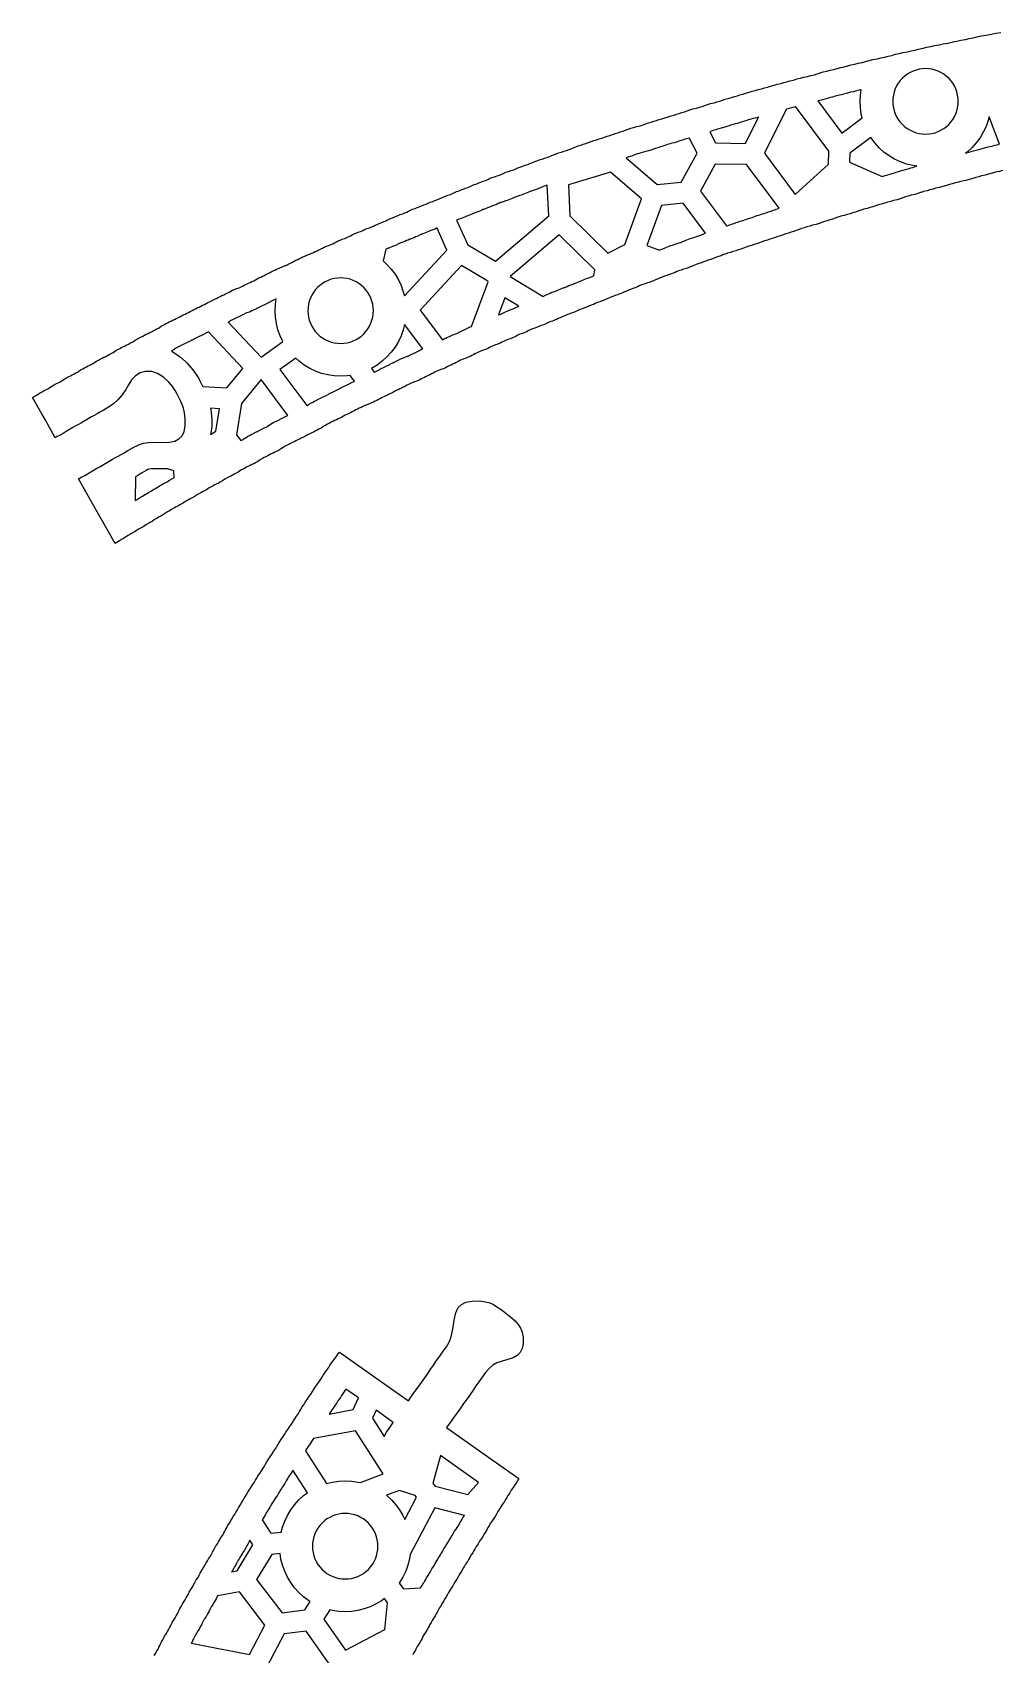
# Model space of a CAD drawing. Header units: millimetres. Extents: x -12 to 3175, y -37 to 611.
# Drawn here: x 1905.7 to 2088.8, y 288 to 595.1 of the extents above; entities that cross this region are included whole.
import ezdxf

# ---------------------------------------------------------------- set-up
doc = ezdxf.new("R2010")
doc.units = ezdxf.units.MM
doc.layers.add('default', color=7, linetype='Continuous')

msp = doc.modelspace()

# ---------------------------------------------------------------- linework, layer by layer
at = {"layer": 'default'}
for points in [[(1958.56, 553.26), (1958.91, 553.41), (1959.24, 553.59), (1959.58, 553.74), (1959.91, 553.93), (1960.24, 554.07), (1960.58, 554.26), (1960.93, 554.41), (1961.34, 554.59), (1961.82, 554.74), (1962.22, 554.93), (1962.57, 555.07), (1962.91, 555.26), (1963.24, 555.41), (1963.58, 555.59), (1963.93, 555.74), (1964.34, 555.93), (1964.82, 556.07), (1965.22, 556.26), (1965.57, 556.41), (1965.91, 556.59), (1966.24, 556.74), (1966.58, 556.93), (1966.93, 557.07), (1967.34, 557.26), (1967.82, 557.41), (1968.23, 557.59), (1968.59, 557.74), (1969, 557.93), (1969.49, 558.07), (1969.89, 558.26), (1970.24, 558.41), (1970.58, 558.59), (1970.93, 558.74), (1971.34, 558.93), (1971.82, 559.07), (1972.22, 559.26), (1972.58, 559.41), (1972.91, 559.59), (1973.26, 559.74), (1973.67, 559.93), (1974.15, 560.07), (1974.56, 560.26), (1974.93, 560.41), (1975.34, 560.59), (1975.82, 560.74), (1976.22, 560.93), (1976.58, 561.07), (1976.91, 561.26), (1977.26, 561.41), (1977.67, 561.59), (1978.15, 561.74), (1978.56, 561.93), (1978.93, 562.07), (1979.34, 562.26), (1979.82, 562.41), (1980.23, 562.59), (1980.59, 562.74), (1981, 562.93), (1981.49, 563.07), (1981.89, 563.26), (1982.26, 563.41), (1982.67, 563.59), (1983.15, 563.74), (1983.56, 563.93), (1983.93, 564.07), (1984.34, 564.26), (1984.82, 564.41), (1985.23, 564.59), (1985.59, 564.74), (1986, 564.93), (1986.49, 565.07), (1986.89, 565.26), (1987.26, 565.41), (1987.67, 565.59), (1988.15, 565.74), (1988.56, 565.93), (1988.93, 566.07), (1989.34, 566.26), (1989.82, 566.41), (1990.23, 566.59), (1990.59, 566.74), (1991, 566.93), (1991.49, 567.07), (1991.89, 567.26), (1992.26, 567.41), (1992.67, 567.59), (1993.17, 567.74), (1993.65, 567.93), (1994.15, 568.07), (1994.56, 568.26), (1994.93, 568.41), (1995.34, 568.59), (1995.84, 568.74), (1996.32, 568.93), (1996.82, 569.07), (1997.23, 569.26), (1997.59, 569.41), (1998, 569.59), (1998.51, 569.74), (1998.98, 569.93), (1999.48, 570.07), (1999.89, 570.26), (2000.26, 570.41), (2000.67, 570.59), (2001.17, 570.74), (2001.65, 570.93), (2002.17, 571.07), (2002.65, 571.26), (2003.15, 571.41), (2003.56, 571.59), (2003.93, 571.74), (2004.34, 571.93), (2004.84, 572.07), (2005.32, 572.26), (2005.84, 572.41), (2006.32, 572.59), (2006.84, 572.74), (2007.32, 572.93), (2007.82, 573.07), (2008.23, 573.26), (2008.59, 573.41), (2009.01, 573.59), (2009.51, 573.74), (2009.99, 573.93), (2010.5, 574.07), (2010.99, 574.26), (2011.5, 574.41), (2011.99, 574.59), (2012.5, 574.74), (2012.99, 574.93), (2013.5, 575.07), (2013.99, 575.26), (2014.5, 575.41), (2014.99, 575.59), (2015.5, 575.74), (2015.76, 575.84), (2015.99, 575.93), (2016.5, 576.07), (2016.99, 576.26), (2017.5, 576.41), (2017.99, 576.59), (2018.5, 576.74), (2018.99, 576.93), (2019.52, 577.07), (2020.08, 577.26), (2020.74, 577.41), (2021.3, 577.59), (2021.83, 577.74), (2022.32, 577.93), (2022.84, 578.07), (2023.32, 578.26), (2023.84, 578.41), (2024.32, 578.59), (2024.86, 578.74), (2025.41, 578.93), (2026.08, 579.07), (2026.63, 579.26), (2027.17, 579.41), (2027.65, 579.59), (2028.17, 579.74), (2028.65, 579.93), (2029.17, 580.07), (2029.65, 580.26), (2030.19, 580.41), (2030.74, 580.59), (2031.41, 580.74), (2031.97, 580.93), (2032.5, 581.07), (2032.99, 581.26), (2033.52, 581.41), (2034.08, 581.59), (2034.74, 581.74), (2035.3, 581.93), (2035.83, 582.07), (2036.32, 582.26), (2036.86, 582.41), (2037.41, 582.59), (2038.08, 582.74), (2038.63, 582.93), (2039.17, 583.07), (2039.65, 583.26), (2040.19, 583.41), (2040.74, 583.59), (2041.41, 583.74), (2041.97, 583.93), (2042.52, 584.07), (2043.08, 584.26), (2043.74, 584.41), (2044.3, 584.59), (2044.85, 584.74), (2045.41, 584.93), (2046.1, 585.07), (2046.72, 585.26), (2047.41, 585.41), (2047.97, 585.59), (2048.52, 585.74), (2048.66, 585.79), (2049.08, 585.93), (2049.76, 586.07), (2050.39, 586.26), (2051.1, 586.41), (2051.73, 586.59), (2052.43, 586.74), (2053.06, 586.93), (2053.74, 587.07), (2054.3, 587.26), (2054.85, 587.41), (2055.41, 587.59), (2056.1, 587.74), (2056.73, 587.93), (2057.43, 588.07), (2058.06, 588.26), (2058.76, 588.41), (2059.39, 588.59), (2060.1, 588.74), (2060.73, 588.93), (2061.43, 589.07), (2062.06, 589.26), (2062.76, 589.41), (2063.4, 589.59), (2064.12, 589.74), (2064.82, 589.93), (2065.67, 590.07), (2066.37, 590.26), (2067.09, 590.41), (2067.73, 590.59), (2068.43, 590.74), (2069.06, 590.93), (2069.78, 591.07), (2070.48, 591.26), (2071.34, 591.41), (2072.04, 591.59), (2072.78, 591.74), (2073.48, 591.93), (2074.34, 592.07), (2075.04, 592.26), (2075.78, 592.41), (2076.49, 592.59), (2077.36, 592.74), (2078.13, 592.93), (2079.02, 593.07), (2079.8, 593.26), (2079.94, 593.28), (2080.69, 593.41), (2081.46, 593.59), (2082.33, 593.74), (2083.04, 593.93), (2083.78, 594.07), (2084.49, 594.26), (2084.74, 594.3), (2085.38, 594.41), (2086.23, 594.59), (2087.26, 594.74), (2088.11, 594.93), (2089.02, 595.07)], [(2080.96, 582.63), (2080.87, 583.23), (2080.72, 583.82), (2080.52, 584.39), (2080.26, 584.94), (2079.94, 585.46), (2079.58, 585.95), (2079.17, 586.4), (2078.72, 586.81), (2078.23, 587.17), (2077.71, 587.49), (2077.16, 587.75), (2076.59, 587.95), (2076, 588.1), (2075.4, 588.19), (2074.79, 588.22), (2074.18, 588.19), (2073.58, 588.1), (2072.99, 587.95), (2072.42, 587.75), (2071.87, 587.49), (2071.34, 587.17), (2070.86, 586.81), (2070.41, 586.4), (2070, 585.95), (2069.63, 585.46), (2069.32, 584.94), (2069.06, 584.39), (2068.86, 583.82), (2068.71, 583.23), (2068.62, 582.63), (2068.59, 582.02), (2068.62, 581.41), (2068.71, 580.81), (2068.86, 580.22), (2069.06, 579.65), (2069.32, 579.1), (2069.63, 578.57), (2070, 578.09), (2070.41, 577.63), (2070.86, 577.23), (2071.34, 576.86), (2071.87, 576.55), (2072.42, 576.29), (2072.99, 576.09), (2073.58, 575.94), (2074.18, 575.85), (2074.79, 575.82), (2075.4, 575.85), (2076, 575.94), (2076.59, 576.09), (2077.16, 576.29), (2077.71, 576.55), (2078.23, 576.86), (2078.72, 577.23), (2079.17, 577.63), (2079.58, 578.09), (2079.94, 578.57), (2080.26, 579.1), (2080.52, 579.65), (2080.72, 580.22), (2080.87, 580.81), (2080.96, 581.41), (2080.99, 582.02), (2080.96, 582.63)], [(2061.95, 584.07), (2061.5, 583.94), (2061.13, 583.85), (2060.61, 583.74), (2060.17, 583.61), (2059.8, 583.52), (2059.28, 583.41), (2058.83, 583.28), (2058.47, 583.18), (2057.95, 583.07), (2057.51, 582.94), (2057.16, 582.85), (2056.73, 582.76), (2056.42, 582.66), (2056.15, 582.58), (2055.74, 582.47), (2055.31, 582.33), (2054.8, 582.19), (2054.38, 582.1), (2058.92, 576.03), (2062.8, 578.92), (2062.63, 579.6), (2062.45, 580.8), (2062.39, 582.02), (2062.45, 583.23), (2062.59, 584.22), (2062.46, 584.18), (2061.95, 584.07)], [(2049.82, 580.91), (2049.4, 580.8), (2048.98, 580.66), (2048.47, 580.52), (2048.37, 580.5), (2044.27, 572.24), (2050.11, 564.42), (2056.39, 570.16), (2056.48, 572.6), (2050.18, 581.03), (2050.09, 580.99), (2049.82, 580.91)], [(2041.77, 578.66), (2041.53, 578.59), (2041.21, 578.5), (2040.94, 578.4), (2040.51, 578.26), (2040.09, 578.14), (2039.66, 578), (2039.17, 577.86), (2038.75, 577.77), (2038.44, 577.66), (2038.2, 577.59), (2037.88, 577.5), (2037.61, 577.4), (2037.17, 577.26), (2036.76, 577.14), (2036.33, 577), (2035.83, 576.86), (2035.41, 576.77), (2035.1, 576.66), (2034.86, 576.59), (2034.55, 576.5), (2034.27, 576.4), (2033.92, 576.28), (2035.02, 574.15), (2040.7, 574.05), (2043.19, 579.06), (2042.99, 579), (2042.5, 578.86), (2042.08, 578.77), (2041.77, 578.66)], [(2082.73, 572.34), (2083, 572.42), (2083.42, 572.53), (2083.85, 572.67), (2084.35, 572.81), (2084.86, 572.92), (2085.32, 573.06), (2085.69, 573.15), (2086.21, 573.26), (2086.66, 573.39), (2087.02, 573.48), (2087.54, 573.59), (2087.99, 573.72), (2088.36, 573.82), (2088.77, 573.9), (2086.82, 579.09), (2086.66, 578.42), (2086.25, 577.27), (2085.73, 576.17), (2085.1, 575.13), (2084.37, 574.15), (2083.56, 573.25), (2082.66, 572.43), (2082.38, 572.23), (2082.42, 572.24), (2082.73, 572.34)], [(2028.09, 574.48), (2027.66, 574.33), (2027.17, 574.19), (2026.75, 574.1), (2026.44, 574), (2026.2, 573.92), (2025.88, 573.84), (2025.62, 573.74), (2025.22, 573.6), (2024.91, 573.51), (2024.62, 573.4), (2024.22, 573.27), (2023.9, 573.18), (2023.61, 573.07), (2023.17, 572.92), (2022.76, 572.81), (2022.33, 572.66), (2021.83, 572.53), (2021.41, 572.43), (2021.1, 572.33), (2020.86, 572.26), (2020.55, 572.17), (2020.28, 572.07), (2019.88, 571.94), (2019.57, 571.85), (2019.29, 571.74), (2018.88, 571.6), (2018.57, 571.51), (2018.29, 571.4), (2018.1, 571.34), (2024, 566.27), (2028.55, 566.75), (2031.53, 572.19), (2030.03, 575.1), (2029.96, 575.07), (2029.55, 574.94), (2029.23, 574.84), (2028.95, 574.74), (2028.51, 574.59), (2028.09, 574.48)], [(2068.39, 568.34), (2068.63, 568.41), (2068.94, 568.5), (2069.22, 568.6), (2069.65, 568.74), (2070.06, 568.86), (2070.5, 569), (2070.99, 569.14), (2071.41, 569.23), (2071.73, 569.34), (2072, 569.42), (2072.41, 569.53), (2072.84, 569.67), (2073.11, 569.75), (2072.37, 569.86), (2071.19, 570.15), (2070.04, 570.56), (2068.94, 571.08), (2067.9, 571.71), (2066.92, 572.43), (2066.02, 573.25), (2065.2, 574.15), (2064.48, 575.13), (2064.46, 575.16), (2060.47, 572.2), (2060.41, 570.53), (2066.57, 567.82), (2066.75, 567.87), (2067.17, 568), (2067.66, 568.14), (2068.07, 568.23), (2068.39, 568.34)], [(2089.39, 568.93), (2088.76, 568.74), (2088.06, 568.59), (2087.43, 568.41), (2086.73, 568.26), (2086.1, 568.07), (2085.41, 567.93), (2084.85, 567.74), (2084.3, 567.59), (2083.74, 567.41), (2083.06, 567.26), (2082.43, 567.07), (2081.73, 566.93), (2081.15, 566.76), (2081.1, 566.74), (2080.41, 566.59), (2079.85, 566.41), (2079.3, 566.26), (2078.74, 566.07), (2078.06, 565.93), (2077.43, 565.74), (2076.75, 565.59), (2076.25, 565.43), (2076.19, 565.41), (2075.63, 565.26), (2075.08, 565.07), (2074.41, 564.93), (2073.94, 564.77), (2073.85, 564.74), (2073.3, 564.59), (2072.74, 564.41), (2072.08, 564.26), (2071.52, 564.07), (2070.99, 563.93), (2070.5, 563.74), (2069.97, 563.59), (2069.41, 563.41), (2068.74, 563.26), (2068.19, 563.07), (2067.63, 562.93), (2067.08, 562.74), (2066.41, 562.59), (2065.86, 562.41), (2065.32, 562.26), (2064.83, 562.07), (2064.3, 561.93), (2063.74, 561.74), (2063.08, 561.59), (2062.52, 561.41), (2061.99, 561.26), (2061.5, 561.07), (2060.98, 560.93), (2060.5, 560.74), (2059.97, 560.59), (2059.41, 560.41), (2058.74, 560.26), (2058.19, 560.07), (2057.65, 559.93), (2057.17, 559.74), (2056.65, 559.59), (2056.17, 559.41), (2055.65, 559.26), (2055.17, 559.07), (2054.63, 558.93), (2054.08, 558.74), (2053.41, 558.59), (2052.86, 558.41), (2052.32, 558.26), (2051.84, 558.07), (2051.32, 557.93), (2050.84, 557.74), (2050.32, 557.59), (2049.84, 557.41), (2049.32, 557.26), (2048.84, 557.07), (2048.32, 556.93), (2047.84, 556.74), (2047.32, 556.59), (2046.84, 556.41), (2046.32, 556.26), (2045.84, 556.07), (2045.32, 555.93), (2044.84, 555.74), (2044.32, 555.59), (2043.84, 555.41), (2043.32, 555.26), (2042.84, 555.07), (2042.32, 554.93), (2041.84, 554.74), (2041.32, 554.59), (2040.84, 554.41), (2040.32, 554.26), (2039.84, 554.07), (2039.32, 553.93), (2038.84, 553.74), (2038.32, 553.59), (2037.9, 553.43), (2037.84, 553.41), (2037.32, 553.26), (2036.84, 553.07), (2036.56, 553), (2036.32, 552.93), (2035.84, 552.74), (2035.34, 552.59), (2034.93, 552.41), (2034.56, 552.26), (2034.15, 552.07), (2033.65, 551.93), (2033.17, 551.74), (2032.65, 551.59), (2032.17, 551.41), (2031.67, 551.26), (2031.26, 551.07), (2030.89, 550.93), (2030.48, 550.74), (2029.98, 550.59), (2029.5, 550.41), (2028.99, 550.26), (2028.51, 550.07), (2028.01, 549.93), (2027.59, 549.74), (2027.23, 549.59), (2026.82, 549.41), (2026.32, 549.26), (2025.89, 549.1), (2025.84, 549.07), (2025.34, 548.93), (2024.93, 548.74), (2024.56, 548.59), (2024.15, 548.41), (2023.67, 548.26), (2023.26, 548.07), (2022.89, 547.93), (2022.48, 547.74), (2021.98, 547.59), (2021.51, 547.41), (2021, 547.26), (2020.59, 547.07), (2020.23, 546.93), (2019.82, 546.74), (2019.34, 546.59), (2018.93, 546.41), (2018.56, 546.26), (2018.15, 546.07), (2017.67, 545.93), (2017.26, 545.74), (2016.89, 545.59), (2016.49, 545.41), (2016, 545.26), (2015.59, 545.07), (2015.38, 544.99), (2015.23, 544.93), (2014.82, 544.74), (2014.34, 544.59), (2013.93, 544.41), (2013.56, 544.26), (2013.15, 544.07), (2012.67, 543.93), (2012.26, 543.74), (2011.89, 543.59), (2011.49, 543.41), (2011.06, 543.28), (2011, 543.26), (2010.59, 543.07), (2010.23, 542.93), (2009.82, 542.74), (2009.34, 542.59), (2008.93, 542.41), (2008.56, 542.26), (2008.15, 542.07), (2007.67, 541.93), (2007.26, 541.74), (2006.89, 541.59), (2006.49, 541.41), (2006, 541.26), (2005.6, 541.07), (2005.25, 540.93), (2004.91, 540.74), (2004.56, 540.59), (2004.15, 540.41), (2003.67, 540.26), (2003.26, 540.07), (2002.89, 539.93), (2002.49, 539.74), (2002, 539.59), (2001.59, 539.41), (2001.23, 539.26), (2000.82, 539.07), (2000.34, 538.93), (1999.93, 538.74), (1999.58, 538.59), (1999.24, 538.41), (1998.89, 538.26), (1998.49, 538.07), (1998, 537.93), (1997.6, 537.74), (1997.25, 537.59), (1996.91, 537.41), (1996.56, 537.26), (1996.15, 537.07), (1995.67, 536.93), (1995.26, 536.74), (1994.91, 536.59), (1994.58, 536.41), (1994.22, 536.26), (1993.82, 536.07), (1993.34, 535.93), (1992.93, 535.74), (1992.58, 535.59), (1992.24, 535.41), (1991.89, 535.26), (1991.49, 535.07), (1991, 534.93), (1990.6, 534.74), (1990.25, 534.59), (1989.91, 534.41), (1989.58, 534.26), (1989.24, 534.07), (1988.91, 533.93), (1988.57, 533.74), (1988.22, 533.59), (1987.82, 533.41), (1987.34, 533.26), (1986.93, 533.07), (1986.58, 532.93), (1986.24, 532.74), (1985.91, 532.59), (1985.58, 532.41), (1985.24, 532.26), (1984.91, 532.07), (1984.58, 531.93), (1984.24, 531.74), (1983.89, 531.59), (1983.49, 531.41), (1983, 531.26), (1982.6, 531.07), (1982.25, 530.93), (1981.91, 530.74), (1981.58, 530.59), (1981.24, 530.41), (1980.91, 530.26), (1980.58, 530.07), (1980.24, 529.93), (1979.91, 529.74), (1979.58, 529.59), (1979.24, 529.41), (1978.89, 529.26), (1978.49, 529.07), (1978, 528.93), (1977.6, 528.74), (1977.25, 528.59), (1976.91, 528.41), (1976.58, 528.26), (1976.24, 528.07), (1975.91, 527.93), (1975.58, 527.74), (1975.24, 527.59), (1974.91, 527.41), (1974.58, 527.26), (1974.24, 527.07), (1973.91, 526.93), (1973.58, 526.74), (1973.24, 526.59), (1972.91, 526.41), (1972.58, 526.26), (1972.24, 526.07), (1971.91, 525.93), (1971.58, 525.74), (1971.24, 525.59), (1970.91, 525.41), (1970.58, 525.26), (1970.24, 525.07), (1969.89, 524.93), (1969.49, 524.74), (1969, 524.59), (1968.6, 524.41), (1968.25, 524.26), (1967.91, 524.07), (1967.58, 523.93), (1967.24, 523.74), (1966.91, 523.59), (1966.58, 523.41), (1966.24, 523.26), (1965.91, 523.07), (1965.58, 522.93), (1965.24, 522.74), (1964.91, 522.59), (1964.58, 522.41), (1964.24, 522.26), (1963.91, 522.07), (1963.58, 521.93), (1963.24, 521.74), (1962.91, 521.59), (1962.58, 521.41), (1962.24, 521.26), (1961.91, 521.07), (1961.57, 520.92), (1961.22, 520.72), (1960.82, 520.5), (1960.67, 520.4), (1960.34, 520.17), (1959.93, 519.95), (1959.58, 519.74), (1959.24, 519.59), (1958.91, 519.41), (1958.58, 519.26), (1958.24, 519.07), (1957.91, 518.93), (1957.58, 518.74), (1957.24, 518.59), (1956.91, 518.41), (1956.58, 518.26), (1956.24, 518.07), (1955.91, 517.93), (1955.58, 517.74), (1955.24, 517.59), (1954.91, 517.41), (1954.58, 517.26), (1954.24, 517.07), (1953.91, 516.92), (1953.56, 516.72), (1953.15, 516.5), (1952.67, 516.17), (1952.26, 515.95), (1951.91, 515.74), (1951.58, 515.59), (1951.24, 515.41), (1950.91, 515.26), (1950.58, 515.07), (1950.24, 514.93), (1949.91, 514.74), (1949.57, 514.59), (1949.22, 514.39), (1948.82, 514.17), (1948.34, 513.83), (1947.93, 513.61), (1947.58, 513.41), (1947.24, 513.26), (1946.91, 513.07), (1946.58, 512.93), (1946.24, 512.74), (1945.91, 512.59), (1945.56, 512.39), (1945.15, 512.17), (1944.67, 511.83), (1944.26, 511.61), (1943.91, 511.41), (1943.58, 511.26), (1943.24, 511.07), (1942.91, 510.92), (1942.56, 510.72), (1942.15, 510.5), (1941.67, 510.17), (1941.26, 509.95), (1940.91, 509.74), (1940.58, 509.59), (1940.24, 509.41), (1939.91, 509.26), (1939.56, 509.05), (1939.15, 508.83), (1938.67, 508.5), (1938.26, 508.28), (1937.91, 508.08), (1937.58, 507.92), (1937.22, 507.72), (1936.82, 507.5), (1936.72, 507.43), (1936.34, 507.17), (1935.93, 506.95), (1935.58, 506.74), (1935.24, 506.59), (1934.89, 506.39), (1934.49, 506.17), (1934, 505.83), (1933.6, 505.61), (1933.25, 505.41), (1932.91, 505.26), (1932.56, 505.05), (1932.15, 504.83), (1931.67, 504.5), (1931.26, 504.28), (1930.89, 504.06), (1930.49, 503.83), (1930, 503.5), (1929.59, 503.28), (1929.23, 503.06), (1928.82, 502.83), (1928.34, 502.5), (1927.93, 502.28), (1927.56, 502.06), (1927.15, 501.83), (1926.67, 501.5), (1926.26, 501.28), (1925.89, 501.06), (1925.49, 500.83), (1925, 500.5), (1924.59, 500.28), (1924.23, 500.06), (1923.82, 499.83), (1923.34, 499.5), (1922.93, 499.28), (1922.56, 499.06), (1922.15, 498.83), (1921.67, 498.5), (1921.36, 498.33), (1916.88, 506.22), (1914.42, 510.58), (1914.93, 510.85), (1915.48, 511.15), (1916.09, 511.51), (1916.74, 511.91), (1917.35, 512.27), (1917.9, 512.57), (1918.43, 512.85), (1918.98, 513.15), (1919.59, 513.51), (1920.24, 513.91), (1920.85, 514.27), (1921.4, 514.57), (1921.93, 514.85), (1922.48, 515.15), (1923.09, 515.51), (1923.74, 515.91), (1924.35, 516.26), (1924.9, 516.57), (1925.43, 516.83), (1925.99, 517.08), (1926.7, 517.3), (1927.69, 517.45), (1928.98, 517.48), (1930.35, 517.44), (1931.65, 517.49), (1932.68, 517.71), (1933.44, 518.1), (1934.02, 518.7), (1934.41, 519.5), (1934.63, 520.6), (1934.64, 521.89), (1934.5, 523.05), (1934.28, 523.94), (1934.04, 524.62), (1933.79, 525.19), (1933.54, 525.7), (1933.29, 526.21), (1933.02, 526.72), (1932.71, 527.28), (1932.25, 527.96), (1931.5, 528.84), (1930.48, 529.8), (1929.4, 530.5), (1928.27, 530.86), (1927.1, 530.88), (1926.07, 530.62), (1925.2, 530.08), (1924.47, 529.28), (1923.89, 528.38), (1923.36, 527.45), (1922.7, 526.45), (1921.87, 525.5), (1921.08, 524.81), (1920.4, 524.33), (1919.75, 523.92), (1919.09, 523.51), (1918.48, 523.15), (1917.93, 522.85), (1917.4, 522.57), (1916.85, 522.27), (1916.24, 521.91), (1915.59, 521.51), (1914.98, 521.15), (1914.43, 520.85), (1913.9, 520.57), (1913.35, 520.27), (1912.74, 519.91), (1912.09, 519.51), (1911.48, 519.15), (1910.93, 518.85), (1910.4, 518.57), (1910.01, 518.35), (1908.53, 520.97), (1908.26, 521.45), (1907.55, 522.71), (1905.69, 525.98), (1905.91, 526.08), (1906.26, 526.28), (1906.67, 526.5), (1907.15, 526.83), (1907.56, 527.05), (1907.91, 527.26), (1908.25, 527.41), (1908.6, 527.61), (1909, 527.83), (1909.49, 528.17), (1909.89, 528.39), (1910.24, 528.59), (1910.58, 528.74), (1910.93, 528.95), (1911.34, 529.17), (1911.82, 529.5), (1912.22, 529.72), (1912.57, 529.92), (1912.91, 530.07), (1913.24, 530.26), (1913.58, 530.41), (1913.93, 530.61), (1914.34, 530.83), (1914.82, 531.17), (1915.22, 531.39), (1915.57, 531.59), (1915.91, 531.74), (1916.24, 531.93), (1916.58, 532.08), (1916.93, 532.28), (1917.34, 532.5), (1917.82, 532.83), (1918.22, 533.05), (1918.57, 533.26), (1918.91, 533.41), (1919.24, 533.59), (1919.58, 533.74), (1919.91, 533.93), (1920.25, 534.08), (1920.6, 534.28), (1921, 534.5), (1921.49, 534.83), (1921.89, 535.05), (1922.24, 535.26), (1922.58, 535.41), (1922.91, 535.59), (1923.24, 535.74), (1923.58, 535.93), (1923.91, 536.08), (1924.26, 536.28), (1924.67, 536.5), (1925.15, 536.83), (1925.56, 537.05), (1925.91, 537.26), (1926.24, 537.41), (1926.58, 537.59), (1926.89, 537.73), (1926.91, 537.74), (1927.24, 537.93), (1927.58, 538.07), (1927.91, 538.26), (1928.24, 538.41), (1928.58, 538.59), (1928.91, 538.74), (1929.26, 538.95), (1929.67, 539.17), (1930.15, 539.5), (1930.56, 539.72), (1930.91, 539.92), (1931.24, 540.07), (1931.58, 540.26), (1931.91, 540.41), (1932.24, 540.59), (1932.58, 540.74), (1932.91, 540.93), (1933.24, 541.07), (1933.58, 541.26), (1933.91, 541.41), (1934.24, 541.59), (1934.58, 541.74), (1934.91, 541.93), (1935.24, 542.07), (1935.58, 542.26), (1935.91, 542.41), (1936.24, 542.59), (1936.58, 542.74), (1936.91, 542.93), (1937.24, 543.07), (1937.58, 543.26), (1937.91, 543.41), (1938.24, 543.59), (1938.58, 543.74), (1938.91, 543.93), (1939.24, 544.07), (1939.58, 544.26), (1939.91, 544.41), (1939.93, 544.42), (1940.24, 544.59), (1940.58, 544.74), (1940.91, 544.93), (1941.24, 545.07), (1941.58, 545.26), (1941.91, 545.41), (1942.24, 545.59), (1942.58, 545.74), (1942.91, 545.93), (1943.24, 546.07), (1943.58, 546.26), (1943.93, 546.41), (1944.34, 546.59), (1944.82, 546.74), (1945.22, 546.93), (1945.57, 547.07), (1945.91, 547.26), (1946.24, 547.41), (1946.58, 547.59), (1946.91, 547.74), (1947.24, 547.93), (1947.58, 548.07), (1947.91, 548.26), (1948.24, 548.41), (1948.58, 548.59), (1948.91, 548.74), (1949.24, 548.93), (1949.58, 549.07), (1949.91, 549.26), (1950.24, 549.41), (1950.58, 549.59), (1950.91, 549.74), (1951.24, 549.93), (1951.58, 550.07), (1951.91, 550.26), (1952.26, 550.41), (1952.67, 550.59), (1953.15, 550.74), (1953.56, 550.93), (1953.67, 550.97), (1953.91, 551.07), (1954.24, 551.26), (1954.58, 551.41), (1954.91, 551.59), (1955.24, 551.74), (1955.58, 551.93), (1955.91, 552.07), (1956.24, 552.26), (1956.58, 552.41), (1956.91, 552.59), (1957.21, 552.72), (1957.26, 552.74), (1957.67, 552.93), (1958.15, 553.07), (1958.56, 553.26)], [(2007.17, 566.25), (2007.45, 560.33), (2014.65, 553.29), (2017.88, 554.95), (2021, 563.57), (2015.16, 568.6), (2007.17, 566.25)], [(2038.94, 559.06), (2039.25, 559.15), (2039.53, 559.26), (2039.94, 559.4), (2040.25, 559.49), (2040.53, 559.6), (2040.94, 559.73), (2041.25, 559.82), (2041.53, 559.93), (2041.94, 560.06), (2042.25, 560.15), (2042.53, 560.26), (2042.94, 560.4), (2043.25, 560.49), (2043.53, 560.6), (2043.94, 560.73), (2044.25, 560.82), (2044.53, 560.93), (2044.94, 561.06), (2045.25, 561.15), (2045.53, 561.26), (2045.94, 561.4), (2046.25, 561.49), (2046.53, 561.6), (2046.94, 561.73), (2047.1, 561.78), (2040.91, 570.05), (2034.97, 570.15), (2032.17, 565.04), (2037.1, 558.44), (2037.25, 558.49), (2037.53, 558.6), (2037.94, 558.73), (2038.25, 558.82), (2038.53, 558.93), (2038.94, 559.06)], [(2002.42, 565.89), (2002.31, 565.85), (2002.14, 565.77), (2001.86, 565.66), (2001.53, 565.51), (2000.91, 565.28), (2000.6, 565.19), (2000.31, 565.08), (1999.93, 564.95), (1999.75, 564.89), (1999.65, 564.85), (1999.47, 564.77), (1999.19, 564.66), (1998.87, 564.51), (1998.24, 564.28), (1997.93, 564.19), (1997.64, 564.08), (1997.26, 563.95), (1997.08, 563.89), (1996.98, 563.85), (1996.8, 563.77), (1996.52, 563.66), (1996.2, 563.51), (1995.57, 563.28), (1995.27, 563.19), (1994.98, 563.08), (1994.6, 562.95), (1994.42, 562.9), (1994.31, 562.85), (1994.14, 562.77), (1993.86, 562.66), (1993.55, 562.52), (1992.96, 562.3), (1992.78, 562.24), (1992.66, 562.19), (1992.47, 562.11), (1992.2, 562), (1991.88, 561.85), (1991.29, 561.63), (1991.11, 561.57), (1990.99, 561.52), (1990.8, 561.44), (1990.53, 561.33), (1990.21, 561.19), (1989.62, 560.96), (1989.44, 560.91), (1989.32, 560.85), (1989.14, 560.77), (1988.86, 560.66), (1988.55, 560.52), (1987.96, 560.3), (1987.78, 560.24), (1987.66, 560.19), (1987.47, 560.11), (1987.2, 560), (1986.88, 559.85), (1986.29, 559.63), (1986.11, 559.57), (1986, 559.53), (1988.11, 554.89), (1993.37, 551.79), (2003.44, 560.33), (2003.17, 566.15), (2002.97, 566.07), (2002.6, 565.95), (2002.42, 565.89)], [(2025.18, 554.15), (2025.35, 554.23), (2025.63, 554.34), (2025.95, 554.49), (2026.58, 554.72), (2026.89, 554.81), (2027.19, 554.93), (2027.6, 555.06), (2027.91, 555.15), (2028.19, 555.26), (2028.56, 555.39), (2028.74, 555.44), (2028.84, 555.49), (2029.02, 555.56), (2029.3, 555.67), (2029.62, 555.82), (2030.25, 556.05), (2030.56, 556.14), (2030.86, 556.26), (2031.27, 556.4), (2031.58, 556.49), (2031.85, 556.59), (2032.23, 556.72), (2032.4, 556.77), (2032.51, 556.82), (2032.69, 556.89), (2032.96, 557.01), (2033.13, 557.08), (2028.88, 562.77), (2024.8, 562.33), (2022.05, 554.73), (2024.41, 553.88), (2024.51, 553.92), (2024.89, 554.05), (2025.07, 554.11), (2025.18, 554.15)], [(1974.98, 548.24), (1975.5, 547.14), (1975.91, 545.99), (1976.12, 545.18), (1984.18, 553.88), (1982.29, 558.03), (1982.2, 558), (1981.88, 557.85), (1981.29, 557.63), (1981.11, 557.57), (1980.99, 557.52), (1980.8, 557.44), (1980.53, 557.33), (1980.21, 557.19), (1979.62, 556.96), (1979.45, 556.91), (1979.34, 556.86), (1979.22, 556.8), (1979.09, 556.75), (1978.97, 556.69), (1978.53, 556.47), (1978.24, 556.35), (1977.89, 556.19), (1977.29, 555.96), (1977.11, 555.91), (1976.99, 555.85), (1976.8, 555.77), (1976.53, 555.66), (1976.21, 555.52), (1975.62, 555.3), (1975.45, 555.24), (1975.34, 555.19), (1975.22, 555.14), (1975.09, 555.09), (1974.97, 555.02), (1974.53, 554.8), (1974.24, 554.68), (1973.89, 554.52), (1973.29, 554.3), (1973.11, 554.24), (1973, 554.19), (1972.88, 554.14), (1972.76, 554.09), (1972.64, 554.02), (1972.62, 554.01), (1972.09, 551.82), (1972.81, 551.16), (1973.63, 550.26), (1974.35, 549.28), (1974.98, 548.24)], [(2002.85, 545.31), (2003.29, 545.53), (2003.58, 545.65), (2003.93, 545.81), (2004.53, 546.04), (2004.71, 546.09), (2004.83, 546.15), (2005.02, 546.23), (2005.29, 546.34), (2005.61, 546.48), (2006.2, 546.7), (2006.38, 546.76), (2006.5, 546.81), (2006.68, 546.89), (2006.96, 547), (2007.27, 547.15), (2007.87, 547.37), (2008.05, 547.43), (2008.17, 547.48), (2008.35, 547.56), (2008.62, 547.67), (2008.94, 547.81), (2009.53, 548.04), (2009.71, 548.09), (2009.83, 548.15), (2010.02, 548.23), (2010.29, 548.34), (2010.61, 548.48), (2011.2, 548.7), (2011.38, 548.76), (2011.5, 548.81), (2011.68, 548.89), (2011.96, 549), (2011.97, 549.01), (2012.15, 550.15), (2005.39, 556.74), (1996.14, 548.89), (2002.42, 545.11), (2002.49, 545.14), (2002.6, 545.2), (2002.73, 545.25), (2002.85, 545.31)], [(1984.63, 537.53), (1984.92, 537.65), (1985.26, 537.81), (1985.86, 538.04), (1986.04, 538.09), (1986.15, 538.14), (1986.27, 538.19), (1986.39, 538.24), (1986.5, 538.31), (1986.87, 538.49), (1987.01, 538.55), (1987.16, 538.63), (1987.54, 538.83), (1987.68, 538.89), (1987.84, 538.97), (1988.29, 539.19), (1988.58, 539.32), (1988.82, 539.43), (1991.98, 547.83), (1991.92, 548), (1986.93, 550.95), (1979.1, 542.51), (1983.31, 536.87), (1983.34, 536.89), (1983.49, 536.97), (1983.87, 537.16), (1984.02, 537.22), (1984.17, 537.31), (1984.63, 537.53)], [(1969.98, 544.19), (1969.77, 544.77), (1969.51, 545.32), (1969.2, 545.84), (1968.84, 546.33), (1968.43, 546.78), (1967.98, 547.19), (1967.49, 547.55), (1966.97, 547.86), (1966.42, 548.12), (1965.84, 548.33), (1965.25, 548.47), (1964.65, 548.56), (1964.04, 548.59), (1963.44, 548.56), (1962.83, 548.47), (1962.24, 548.33), (1961.67, 548.12), (1961.12, 547.86), (1960.6, 547.55), (1960.11, 547.19), (1959.66, 546.78), (1959.25, 546.33), (1958.89, 545.84), (1958.58, 545.32), (1958.32, 544.77), (1958.11, 544.19), (1957.96, 543.6), (1957.87, 543), (1957.84, 542.39), (1957.87, 541.79), (1957.96, 541.18), (1958.11, 540.59), (1958.32, 540.02), (1958.58, 539.47), (1958.89, 538.95), (1959.25, 538.46), (1959.66, 538.01), (1960.11, 537.6), (1960.6, 537.24), (1961.12, 536.93), (1961.67, 536.67), (1962.24, 536.46), (1962.83, 536.31), (1963.44, 536.22), (1964.04, 536.19), (1964.65, 536.22), (1965.25, 536.31), (1965.84, 536.46), (1966.42, 536.67), (1966.97, 536.93), (1967.49, 537.24), (1967.98, 537.6), (1968.43, 538.01), (1968.84, 538.46), (1969.2, 538.95), (1969.51, 539.47), (1969.77, 540.02), (1969.98, 540.59), (1970.13, 541.18), (1970.21, 541.79), (1970.24, 542.39), (1970.21, 543), (1970.13, 543.6), (1969.98, 544.19)], [(1951.7, 541.18), (1951.64, 542.39), (1951.7, 543.61), (1951.86, 544.63), (1951.62, 544.51), (1951.48, 544.45), (1951.33, 544.37), (1950.95, 544.18), (1950.81, 544.11), (1950.67, 544.03), (1950.28, 543.84), (1950.14, 543.78), (1950, 543.7), (1949.62, 543.51), (1949.48, 543.45), (1949.33, 543.37), (1948.95, 543.18), (1948.81, 543.11), (1948.67, 543.03), (1948.28, 542.84), (1948.14, 542.78), (1947.98, 542.69), (1947.53, 542.47), (1947.24, 542.35), (1946.89, 542.19), (1946.29, 541.96), (1946.11, 541.91), (1946, 541.86), (1945.88, 541.81), (1945.77, 541.76), (1945.65, 541.69), (1945.28, 541.51), (1945.14, 541.45), (1945, 541.37), (1944.62, 541.18), (1944.48, 541.11), (1944.33, 541.03), (1943.95, 540.84), (1943.81, 540.78), (1943.67, 540.7), (1943.28, 540.51), (1943.14, 540.45), (1943, 540.37), (1942.75, 540.24), (1948.98, 533.61), (1949, 533.61), (1953.11, 536.55), (1952.59, 537.65), (1952.18, 538.79), (1951.88, 539.97), (1951.7, 541.18)], [(1994.73, 541.91), (1994.85, 541.98), (1995.29, 542.2), (1995.58, 542.32), (1995.93, 542.48), (1996.53, 542.7), (1996.71, 542.76), (1996.82, 542.81), (1996.94, 542.86), (1997.06, 542.91), (1997.19, 542.98), (1997.63, 543.2), (1997.76, 543.25), (1995.12, 544.83), (1993.91, 541.59), (1994.2, 541.7), (1994.37, 541.76), (1994.49, 541.81), (1994.6, 541.86), (1994.73, 541.91)], [(1935.31, 532.08), (1936.06, 531.2), (1936.38, 530.78), (1936.84, 530.1), (1937.08, 529.72), (1937.39, 529.16), (1937.47, 529.01), (1937.73, 528.5), (1937.77, 528.43), (1937.96, 528.05), (1942.52, 527.76), (1945.53, 531.43), (1939.01, 538.38), (1939, 538.37), (1938.62, 538.18), (1938.48, 538.11), (1938.33, 538.03), (1937.95, 537.84), (1937.81, 537.78), (1937.67, 537.7), (1937.28, 537.51), (1937.14, 537.45), (1937, 537.37), (1936.62, 537.18), (1936.48, 537.11), (1936.33, 537.03), (1935.95, 536.84), (1935.81, 536.78), (1935.67, 536.7), (1935.28, 536.51), (1935.14, 536.45), (1935, 536.37), (1934.62, 536.18), (1934.48, 536.11), (1934.33, 536.03), (1933.95, 535.84), (1933.81, 535.78), (1933.67, 535.7), (1933.3, 535.52), (1933.19, 535.47), (1933.05, 535.39), (1932.95, 535.33), (1932.78, 535.24), (1932.51, 535.05), (1932.06, 534.77), (1932.02, 534.75), (1932.13, 534.69), (1933.21, 533.99), (1933.56, 533.73), (1933.89, 533.45), (1934.92, 532.49), (1935.31, 532.08)], [(1974.35, 535.5), (1973.63, 534.53), (1972.81, 533.63), (1971.91, 532.81), (1970.93, 532.08), (1969.89, 531.46), (1969.88, 531.45), (1970.4, 530.76), (1970.54, 530.82), (1970.68, 530.89), (1970.82, 530.97), (1971.21, 531.16), (1971.34, 531.22), (1971.49, 531.3), (1971.87, 531.49), (1972.01, 531.55), (1972.16, 531.63), (1972.54, 531.82), (1972.68, 531.89), (1972.82, 531.97), (1973.21, 532.16), (1973.34, 532.22), (1973.49, 532.3), (1973.87, 532.49), (1974.01, 532.55), (1974.16, 532.63), (1974.54, 532.83), (1974.68, 532.89), (1974.84, 532.97), (1975.29, 533.19), (1975.58, 533.32), (1975.93, 533.48), (1976.53, 533.7), (1976.71, 533.76), (1976.82, 533.81), (1976.94, 533.86), (1977.05, 533.91), (1977.17, 533.97), (1977.54, 534.16), (1977.68, 534.22), (1977.82, 534.3), (1978.21, 534.49), (1978.34, 534.55), (1978.49, 534.63), (1978.87, 534.82), (1979.01, 534.89), (1979.16, 534.97), (1979.54, 535.16), (1979.58, 535.18), (1976.15, 539.76), (1975.91, 538.79), (1975.5, 537.65), (1974.98, 536.55), (1974.35, 535.5)], [(1961.63, 530.23), (1960.44, 530.53), (1959.3, 530.94), (1958.2, 531.46), (1957.16, 532.08), (1956.18, 532.81), (1955.55, 533.38), (1952.56, 531.24), (1957.67, 524.41), (1957.71, 524.43), (1957.97, 524.61), (1958.43, 524.89), (1958.78, 525.08), (1959.08, 525.26), (1959.52, 525.48), (1959.67, 525.55), (1959.82, 525.63), (1960.21, 525.82), (1960.34, 525.89), (1960.49, 525.97), (1960.87, 526.16), (1961.01, 526.22), (1961.16, 526.3), (1961.54, 526.49), (1961.68, 526.55), (1961.82, 526.63), (1962.21, 526.82), (1962.34, 526.89), (1962.49, 526.97), (1962.87, 527.16), (1963.01, 527.22), (1963.16, 527.3), (1963.54, 527.49), (1963.68, 527.55), (1963.82, 527.63), (1964.21, 527.82), (1964.34, 527.89), (1964.49, 527.97), (1964.87, 528.16), (1965.01, 528.22), (1965.16, 528.3), (1965.54, 528.49), (1965.68, 528.56), (1965.84, 528.64), (1966.29, 528.86), (1966.58, 528.98), (1966.69, 529.03), (1965.87, 530.14), (1965.26, 530.05), (1964.04, 529.99), (1962.83, 530.05), (1961.63, 530.23)], [(1945.54, 518), (1945.71, 518.1), (1945.97, 518.28), (1946.43, 518.56), (1946.78, 518.75), (1947.08, 518.92), (1947.52, 519.15), (1947.67, 519.21), (1947.82, 519.3), (1948.21, 519.49), (1948.34, 519.55), (1948.49, 519.63), (1948.87, 519.82), (1949.01, 519.89), (1949.15, 519.97), (1949.52, 520.15), (1949.63, 520.2), (1949.77, 520.28), (1949.87, 520.34), (1950.04, 520.43), (1950.31, 520.61), (1950.76, 520.89), (1951.11, 521.08), (1951.41, 521.26), (1951.85, 521.48), (1952, 521.55), (1952.15, 521.63), (1952.54, 521.82), (1952.68, 521.89), (1952.82, 521.97), (1953.21, 522.16), (1953.34, 522.22), (1953.49, 522.3), (1953.87, 522.49), (1954.01, 522.55), (1954.05, 522.57), (1948.99, 529.34), (1945.3, 524.84), (1944.34, 518.86), (1945.14, 517.79), (1945.19, 517.82), (1945.3, 517.87), (1945.44, 517.95), (1945.54, 518)], [(1939.53, 519.64), (1939.4, 518.95), (1940.4, 519.57), (1941.09, 523.84), (1939.41, 523.95), (1939.46, 523.66), (1939.61, 522.5), (1939.64, 521.82), (1939.63, 520.53), (1939.6, 520.08), (1939.53, 519.64)], [(1927.74, 512.38), (1927.55, 512.3), (1927.21, 512.13), (1926.81, 511.91), (1926.31, 511.62), (1925.71, 511.25), (1925.62, 511.2), (1925.22, 510.96), (1925.14, 506.44), (1925.37, 506.57), (1925.53, 506.66), (1925.7, 506.76), (1925.97, 506.94), (1926.42, 507.22), (1926.75, 507.4), (1927.04, 507.57), (1927.19, 507.66), (1927.37, 507.76), (1927.64, 507.94), (1928.09, 508.22), (1928.41, 508.4), (1928.7, 508.57), (1928.86, 508.66), (1929.04, 508.76), (1929.31, 508.94), (1929.76, 509.22), (1930.11, 509.42), (1930.41, 509.59), (1930.84, 509.81), (1930.96, 509.86), (1931.1, 509.95), (1931.21, 510), (1931.38, 510.1), (1931.64, 510.28), (1932.09, 510.56), (1932.45, 510.75), (1932.52, 510.79), (1932.45, 512.07), (1931.32, 512.47), (1930.54, 512.44), (1930.22, 512.44), (1928.97, 512.48), (1928.14, 512.46), (1927.82, 512.41), (1927.74, 512.38)], [(1928.71, 287.76), (1929.05, 288.24), (1929.27, 288.65), (1929.47, 289), (1929.62, 289.33), (1929.81, 289.67), (1929.95, 290), (1930.14, 290.33), (1930.29, 290.67), (1930.41, 290.87), (1930.41, 290.87), (1930.49, 291.02), (1930.71, 291.43), (1931.05, 291.91), (1931.27, 292.31), (1931.47, 292.66), (1931.62, 293), (1931.81, 293.33), (1931.96, 293.67), (1932.16, 294.02), (1932.38, 294.43), (1932.71, 294.91), (1932.93, 295.31), (1933.14, 295.66), (1933.29, 296), (1933.47, 296.33), (1933.62, 296.67), (1933.82, 297.02), (1934.05, 297.43), (1934.38, 297.91), (1934.6, 298.31), (1934.8, 298.66), (1934.96, 299), (1935.16, 299.35), (1935.38, 299.76), (1935.71, 300.24), (1935.93, 300.65), (1935.97, 300.7), (1935.97, 300.7), (1936.14, 301), (1936.29, 301.34), (1936.49, 301.69), (1936.71, 302.09), (1937.05, 302.57), (1937.27, 302.98), (1937.47, 303.33), (1937.62, 303.67), (1937.82, 304.02), (1938.05, 304.43), (1938.38, 304.91), (1938.6, 305.32), (1938.82, 305.68), (1939.05, 306.09), (1939.38, 306.57), (1939.6, 306.98), (1939.8, 307.33), (1939.96, 307.67), (1940.16, 308.02), (1940.38, 308.43), (1940.71, 308.91), (1940.94, 309.32), (1941.16, 309.68), (1941.38, 310.09), (1941.71, 310.57), (1941.93, 310.98), (1942.14, 311.33), (1942.29, 311.67), (1942.49, 312.02), (1942.71, 312.43), (1943.05, 312.91), (1943.27, 313.32), (1943.49, 313.68), (1943.71, 314.09), (1943.85, 314.3), (1944.05, 314.58), (1944.27, 314.98), (1944.49, 315.35), (1944.71, 315.76), (1945.05, 316.24), (1945.27, 316.65), (1945.49, 317.02), (1945.71, 317.42), (1946.05, 317.91), (1946.16, 318.11), (1946.27, 318.32), (1946.49, 318.68), (1946.71, 319.09), (1947.07, 319.59), (1947.36, 320.07), (1947.71, 320.57), (1947.94, 320.98), (1948.16, 321.35), (1948.38, 321.76), (1948.73, 322.26), (1949.03, 322.74), (1949.38, 323.24), (1949.6, 323.65), (1949.82, 324.02), (1950.05, 324.43), (1950.4, 324.93), (1950.7, 325.41), (1951.06, 325.93), (1951.36, 326.4), (1951.71, 326.91), (1951.94, 327.32), (1952.02, 327.46), (1952.16, 327.68), (1952.38, 328.09), (1952.73, 328.6), (1953.03, 329.07), (1953.4, 329.59), (1953.69, 330.07), (1954.06, 330.59), (1954.36, 331.07), (1954.73, 331.59), (1955.03, 332.07), (1955.12, 332.2), (1955.12, 332.2), (1955.4, 332.59), (1955.69, 333.07), (1956.04, 333.57), (1956.27, 333.98), (1956.49, 334.35), (1956.71, 334.76), (1957.07, 335.26), (1957.36, 335.74), (1957.73, 336.26), (1958.03, 336.74), (1958.4, 337.26), (1958.69, 337.74), (1959.06, 338.26), (1959.36, 338.74), (1959.73, 339.26), (1960.03, 339.74), (1960.4, 340.26), (1960.69, 340.74), (1961.06, 341.26), (1961.36, 341.74), (1961.73, 342.26), (1962.03, 342.74), (1962.42, 343.28), (1962.79, 343.83), (1963.31, 344.5), (1963.68, 345.05), (1963.8, 345.22), (1972.88, 338.82), (1976.87, 336.02), (1977.48, 336.87), (1978.11, 337.74), (1978.71, 338.59), (1979.33, 339.46), (1979.98, 340.36), (1980.59, 341.22), (1981.14, 342.03), (1981.67, 342.81), (1982.22, 343.61), (1982.83, 344.47), (1983.48, 345.37), (1984.07, 346.23), (1984.57, 347.1), (1984.96, 348.13), (1985.27, 349.56), (1985.55, 351.26), (1985.87, 352.67), (1986.3, 353.63), (1986.91, 354.26), (1987.76, 354.66), (1988.95, 354.88), (1990.34, 354.9), (1991.5, 354.75), (1992.32, 354.52), (1992.96, 354.21), (1993.63, 353.81), (1994.43, 353.26), (1995.35, 352.57), (1996.3, 351.8), (1997.07, 351.11), (1997.63, 350.46), (1998.08, 349.76), (1998.42, 348.96), (1998.62, 347.97), (1998.61, 346.86), (1998.4, 345.89), (1998.01, 345.13), (1997.44, 344.55), (1996.68, 344.13), (1995.71, 343.81), (1994.6, 343.52), (1993.62, 343.2), (1992.84, 342.76), (1992.15, 342.13), (1991.5, 341.34), (1990.83, 340.46), (1990.23, 339.61), (1989.67, 338.81), (1989.14, 338.03), (1988.59, 337.22), (1987.98, 336.36), (1987.33, 335.46), (1986.71, 334.59), (1986.11, 333.74), (1985.48, 332.87), (1984.83, 331.97), (1984.22, 331.11), (1984.1, 330.92), (1984.37, 330.73), (1993.53, 324.28), (1997.78, 321.29), (1997.6, 320.98), (1997.38, 320.57), (1997.03, 320.07), (1996.73, 319.59), (1996.36, 319.07), (1996.07, 318.6), (1995.71, 318.09), (1995.49, 317.68), (1995.27, 317.32), (1995.04, 316.91), (1994.69, 316.41), (1994.4, 315.93), (1994.05, 315.43), (1993.82, 315.02), (1993.6, 314.65), (1993.38, 314.24), (1993.03, 313.74), (1992.73, 313.26), (1992.38, 312.76), (1992.16, 312.35), (1991.94, 311.98), (1991.71, 311.58), (1991.38, 311.09), (1991.16, 310.68), (1990.94, 310.32), (1990.71, 309.91), (1990.36, 309.41), (1990.07, 308.93), (1989.71, 308.43), (1989.49, 308.02), (1989.27, 307.65), (1989.05, 307.24), (1988.71, 306.76), (1988.49, 306.35), (1988.27, 305.98), (1988.05, 305.58), (1987.71, 305.09), (1987.49, 304.68), (1987.27, 304.32), (1987.05, 303.91), (1986.71, 303.42), (1986.49, 303.02), (1986.27, 302.65), (1986.05, 302.24), (1985.71, 301.76), (1985.49, 301.35), (1985.27, 300.98), (1985.05, 300.58), (1984.71, 300.09), (1984.49, 299.68), (1984.27, 299.32), (1984.05, 298.91), (1983.71, 298.42), (1983.49, 298.02), (1983.27, 297.65), (1983.05, 297.24), (1982.71, 296.76), (1982.49, 296.35), (1982.29, 296), (1982.14, 295.66), (1981.93, 295.31), (1981.71, 294.91), (1981.38, 294.43), (1981.16, 294.02), (1980.96, 293.67), (1980.8, 293.33), (1980.6, 292.98), (1980.38, 292.57), (1980.05, 292.09), (1979.82, 291.69), (1979.62, 291.34), (1979.47, 291), (1979.27, 290.65), (1979.05, 290.24), (1978.71, 289.76), (1978.55, 289.46), (1978.55, 289.46), (1978.49, 289.35), (1978.29, 289), (1978.14, 288.66), (1977.93, 288.31), (1977.71, 287.91)], [(1964.2, 336.97), (1963.99, 336.63), (1963.8, 336.36), (1963.53, 335.97), (1963.32, 335.63), (1963.14, 335.36), (1962.86, 334.97), (1962.65, 334.63), (1962.47, 334.36), (1962.2, 333.97), (1961.99, 333.63), (1961.88, 333.47), (1966.4, 334.32), (1967.43, 336.55), (1965.04, 338.23), (1964.86, 337.97), (1964.65, 337.63), (1964.47, 337.36), (1964.2, 336.97)], [(1974.01, 331.91), (1970.75, 334.21), (1970.06, 332.7), (1972.29, 329.26), (1972.74, 330.06), (1973.33, 330.95), (1973.98, 331.86), (1974.01, 331.91)], [(1958.32, 327.97), (1958.14, 327.69), (1957.86, 327.31), (1957.65, 326.97), (1957.47, 326.69), (1957.37, 326.55), (1961.37, 320.34), (1962.49, 320.62), (1963.69, 320.8), (1964.91, 320.86), (1966.12, 320.8), (1967.33, 320.62), (1967.79, 320.51), (1972.11, 322.15), (1966.83, 330.33), (1958.9, 328.84), (1958.8, 328.69), (1958.53, 328.31), (1958.32, 327.97)], [(1988.1, 318.23), (1990.17, 320.53), (1982.94, 325.62), (1981.47, 320.33), (1981.93, 319.84), (1988.1, 318.23)], [(1954.66, 322.31), (1954.49, 322.05), (1954.3, 321.78), (1954.2, 321.61), (1954.12, 321.46), (1953.94, 321.16), (1953.76, 320.83), (1953.47, 320.36), (1953.21, 319.99), (1953, 319.65), (1952.82, 319.39), (1952.63, 319.11), (1952.54, 318.94), (1952.45, 318.79), (1952.28, 318.5), (1952.09, 318.16), (1951.8, 317.7), (1951.54, 317.32), (1951.33, 316.98), (1951.16, 316.72), (1950.96, 316.44), (1950.87, 316.27), (1950.79, 316.13), (1950.61, 315.84), (1950.43, 315.51), (1950.16, 315.06), (1949.97, 314.79), (1949.87, 314.62), (1949.79, 314.46), (1949.61, 314.17), (1949.43, 313.84), (1949.18, 313.43), (1950.8, 310.91), (1952.81, 311.12), (1953.04, 312.06), (1953.45, 313.21), (1953.97, 314.31), (1954.6, 315.35), (1955.32, 316.33), (1956.14, 317.23), (1957.04, 318.05), (1957.76, 318.58), (1955, 322.84), (1954.87, 322.64), (1954.66, 322.31)], [(1978.13, 318.05), (1975.17, 319.04), (1972.71, 318.1), (1972.78, 318.05), (1973.68, 317.23), (1974.49, 316.33), (1975.22, 315.35), (1975.84, 314.31), (1976.21, 313.54), (1978.43, 317.73), (1978.13, 318.05)], [(1971.08, 309.07), (1970.99, 309.67), (1970.84, 310.26), (1970.64, 310.83), (1970.38, 311.38), (1970.06, 311.91), (1969.7, 312.39), (1969.29, 312.85), (1968.84, 313.25), (1968.35, 313.62), (1967.83, 313.93), (1967.28, 314.19), (1966.71, 314.39), (1966.12, 314.54), (1965.52, 314.63), (1964.91, 314.66), (1964.3, 314.63), (1963.7, 314.54), (1963.11, 314.39), (1962.54, 314.19), (1961.99, 313.93), (1961.46, 313.62), (1960.98, 313.25), (1960.52, 312.85), (1960.12, 312.39), (1959.75, 311.91), (1959.44, 311.38), (1959.18, 310.83), (1958.98, 310.26), (1958.83, 309.67), (1958.74, 309.07), (1958.71, 308.46), (1958.74, 307.85), (1958.83, 307.25), (1958.98, 306.66), (1959.18, 306.09), (1959.44, 305.54), (1959.75, 305.02), (1960.12, 304.53), (1960.52, 304.08), (1960.98, 303.67), (1961.46, 303.31), (1961.99, 302.99), (1962.54, 302.73), (1963.11, 302.53), (1963.7, 302.38), (1964.3, 302.29), (1964.91, 302.26), (1965.52, 302.29), (1966.12, 302.38), (1966.71, 302.53), (1967.28, 302.73), (1967.83, 302.99), (1968.35, 303.31), (1968.84, 303.67), (1969.29, 304.08), (1969.7, 304.53), (1970.06, 305.02), (1970.38, 305.54), (1970.64, 306.09), (1970.84, 306.66), (1970.99, 307.25), (1971.08, 307.85), (1971.11, 308.46), (1971.08, 309.07)], [(1979.6, 301.27), (1979.79, 301.54), (1979.88, 301.72), (1979.97, 301.87), (1980.15, 302.16), (1980.33, 302.49), (1980.6, 302.94), (1980.79, 303.21), (1980.88, 303.38), (1980.97, 303.54), (1981.15, 303.83), (1981.33, 304.16), (1981.6, 304.6), (1981.79, 304.87), (1981.88, 305.05), (1981.97, 305.21), (1982.15, 305.5), (1982.33, 305.83), (1982.6, 306.27), (1982.79, 306.54), (1982.88, 306.72), (1982.97, 306.87), (1983.15, 307.16), (1983.33, 307.49), (1983.6, 307.94), (1983.79, 308.21), (1983.88, 308.38), (1983.97, 308.54), (1984.15, 308.83), (1984.33, 309.16), (1984.6, 309.6), (1984.79, 309.87), (1984.88, 310.05), (1984.97, 310.21), (1985.15, 310.5), (1985.33, 310.84), (1985.62, 311.3), (1985.89, 311.68), (1986.1, 312.02), (1986.27, 312.28), (1986.46, 312.56), (1986.56, 312.73), (1986.64, 312.87), (1986.81, 313.16), (1986.99, 313.49), (1987.27, 313.94), (1987.45, 314.21), (1987.47, 314.24), (1987.47, 314.26), (1981.89, 315.71), (1977.19, 306.88), (1977.07, 306.04), (1976.77, 304.86), (1976.37, 303.72), (1975.84, 302.62), (1975.22, 301.57), (1975.15, 301.48), (1975.95, 300.37), (1979.18, 300.56), (1979.33, 300.83), (1979.6, 301.27)], [(1946.47, 308.84), (1946.3, 308.54), (1946.1, 308.18), (1945.82, 307.73), (1945.64, 307.46), (1945.54, 307.28), (1945.45, 307.13), (1945.28, 306.84), (1945.1, 306.51), (1944.82, 306.06), (1944.64, 305.8), (1944.55, 305.63), (1944.49, 305.53), (1944.41, 305.38), (1944.35, 305.26), (1944.14, 304.84), (1943.96, 304.54), (1943.77, 304.18), (1943.49, 303.73), (1943.41, 303.62), (1944.48, 303.82), (1947.43, 308.75), (1946.88, 309.62), (1946.82, 309.53), (1946.74, 309.38), (1946.69, 309.26), (1946.47, 308.84)], [(1948.14, 302.15), (1952.96, 295.84), (1957.25, 296.41), (1958.25, 298.01), (1958.02, 298.15), (1957.04, 298.88), (1956.14, 299.69), (1955.32, 300.6), (1954.6, 301.57), (1953.97, 302.62), (1953.45, 303.72), (1953.04, 304.86), (1952.75, 306.04), (1952.59, 307.07), (1950.99, 306.91), (1948.14, 302.15)], [(1940.3, 298.2), (1940.1, 297.85), (1939.82, 297.4), (1939.64, 297.13), (1939.55, 296.96), (1939.49, 296.86), (1939.41, 296.72), (1939.35, 296.6), (1939.14, 296.17), (1938.96, 295.87), (1938.77, 295.52), (1938.49, 295.06), (1938.31, 294.8), (1938.22, 294.63), (1938.16, 294.53), (1938.08, 294.39), (1938.03, 294.28), (1937.85, 293.91), (1937.76, 293.76), (1937.69, 293.61), (1937.47, 293.17), (1937.3, 292.87), (1937.1, 292.52), (1936.82, 292.06), (1936.64, 291.8), (1936.55, 291.63), (1936.49, 291.53), (1936.41, 291.39), (1936.36, 291.28), (1936.18, 290.91), (1936.09, 290.76), (1936.03, 290.61), (1935.8, 290.17), (1935.77, 290.11), (1946.76, 287.97), (1949.7, 293.51), (1944.89, 299.82), (1940.75, 299.06), (1940.74, 299.05), (1940.69, 298.93), (1940.47, 298.5), (1940.3, 298.2)], [(1971.8, 298.15), (1970.75, 297.53), (1969.65, 297.01), (1968.51, 296.6), (1967.33, 296.3), (1966.12, 296.12), (1964.91, 296.06), (1963.69, 296.12), (1962.49, 296.3), (1961.98, 296.43), (1960.85, 294.62), (1964.98, 288.77), (1972.43, 292.67), (1972.9, 297.76), (1972.34, 298.55), (1971.8, 298.15)], [(1953.35, 291.86), (1950.06, 285.65), (1952.48, 280.41), (1961.81, 283.97), (1962.21, 285.76), (1957.51, 292.41), (1953.35, 291.86)]]:
    msp.add_lwpolyline(points, dxfattribs=at)

doc.saveas('drawing.dxf')
